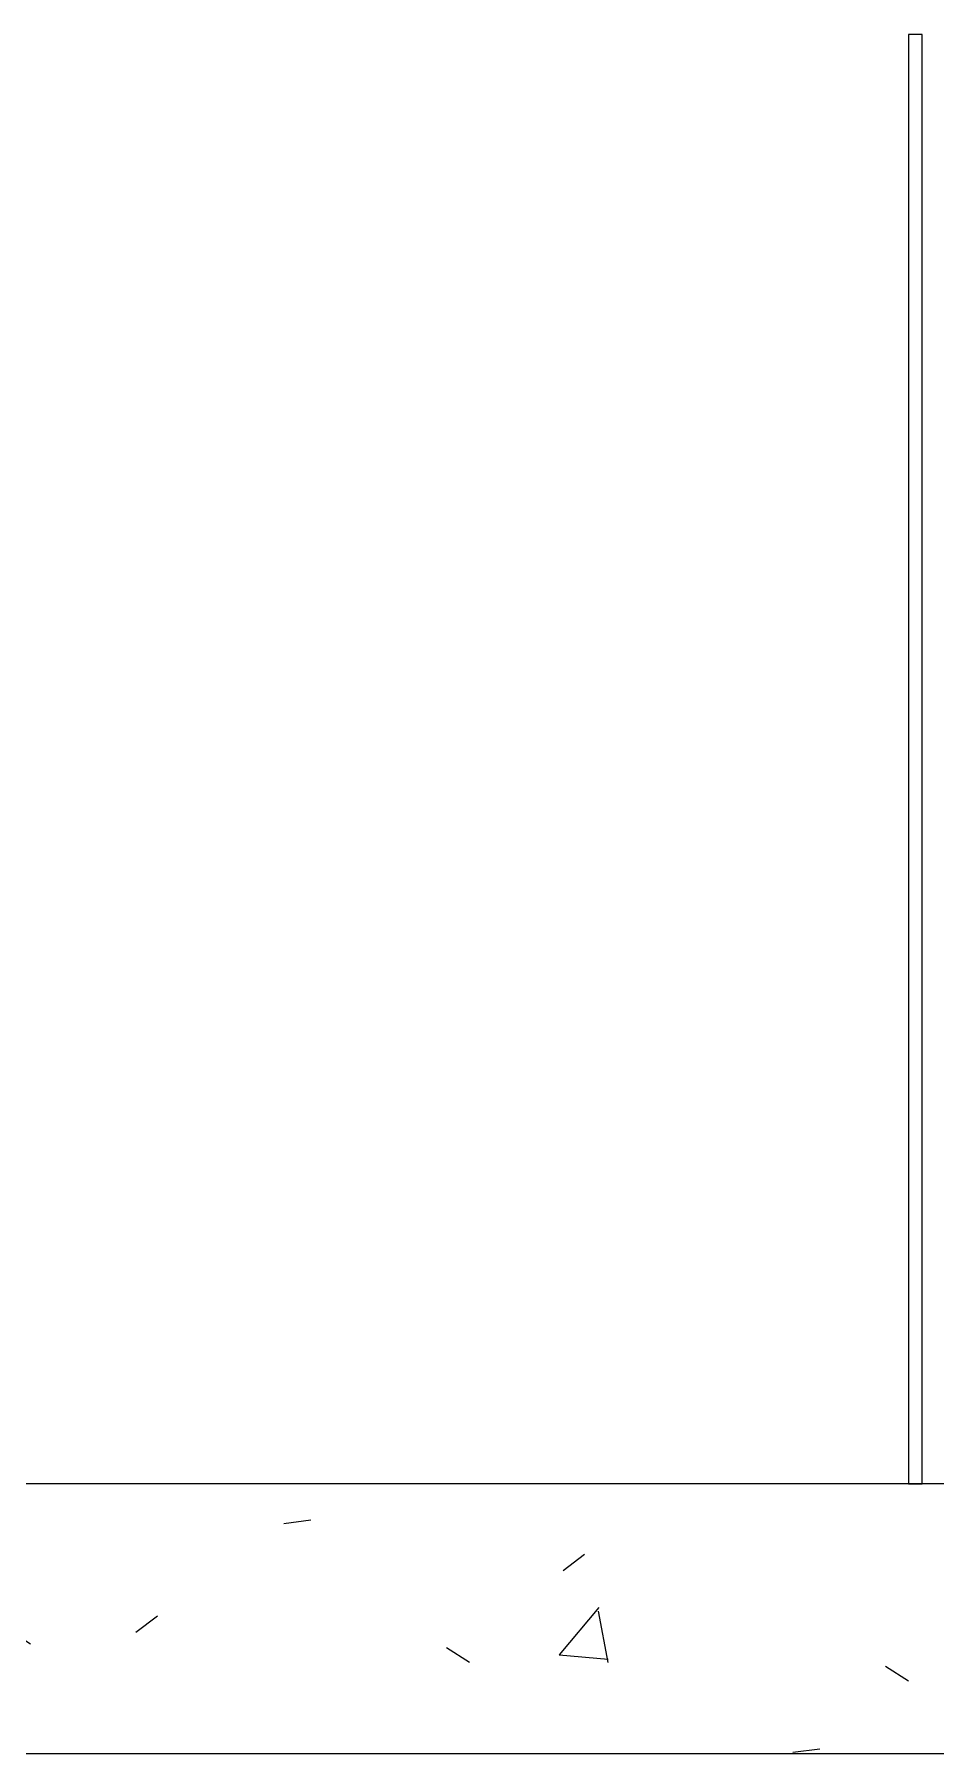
# Model space of a CAD drawing. Header units: millimetres. Extents: x 138979 to 257434, y 2210 to 57479.
# Drawn here: x 223430 to 224099, y 20392 to 21667 of the extents above; entities that cross this region are included whole.
import ezdxf

# ---------------------------------------------------------------- set-up
doc = ezdxf.new("R2010")
doc.units = ezdxf.units.MM
doc.layers.add('GAR-Sanitary Ware', color=8, linetype='Continuous')
doc.layers.add('WALL-FILL-4', color=254, linetype='Continuous', lineweight=9)
doc.layers.add('WALL-RETCUT-1', color=1, linetype='Continuous', lineweight=25)

# ---------------------------------------------------------------- blocks, each defined once
blk = doc.blocks.new('TYPE E1')
at = {"layer": 'WALL-FILL-4'}
h = blk.add_hatch(dxfattribs=at)
h.set_pattern_fill('FP_118', color=256, angle=-669.9999999999894, style=0, pattern_type=2)
h.set_pattern_definition([(230.0000000000106, (184316.5223838543, 1121.855523279635), (-437.2423356398183, 38.25359748097581), [45.71999999999998, -502.9199999999999]), (175.0000000000105, (184316.5223838543, 1121.855523279635), (84.58275246487918, -458.5367433592045), [36.576, -402.336]), (280.4510000000106, (184280.0851189853, 1125.043879269389), (-352.6619677193107, -420.2802474508455), [38.85599999999999, -427.4159999999999]), (226.1840000000106, (184316.5219631777, 999.936057074694), (-650.5898997999443, 100.9032807707381), [68.58, -754.38]), (276.6360000000105, (184262.3065907802, 1008.34414578299), (-569.7659014887122, -593.8263051682328), [58.284, -641.124]), (171.1840000000106, (184316.5219631777, 999.936057074694), (-569.7724680655601, -593.8202659361503), [54.86399999999998, -603.5039999999997]), (201.0000000000106, (184255.5623352439, 1030.416133964201), (-363.8750514784351, 245.4366409230011), [45.71999999999989, -502.9199999999991]), (146.0000000000107, (184255.5623352439, 1030.416133964201), (-148.3252822270909, -442.0518042913679), [36.57599999999999, -402.336]), (251.4510000000107, (184225.2393255499, 1050.869588147616), (-512.2010140895475, -196.6114722966063), [38.85599999999977, -427.4159999999981]), (217.5000000000106, (184316.5223838543, 1121.855523279635), (-7.412779136772748, -202.9317907215856), [20.117, -377.3419999999999, 20.117, -792.1749999999998]), (217.5000000000106, (184316.5223838543, 1121.855523279635), (-7.412779136772748, -202.9317907215856), [-417.5759999999999, -388.3149999999999, 20.117, -383.743]), (187.5000000000106, (184316.5223838543, 1121.855523279635), (-160.3671524774818, -240.4330518590656), [20.11699999999994, -212.7499999999995, 20.11699999999994, -522.121999999998]), (187.5000000000106, (184316.5223838543, 1121.855523279635), (-160.3671524774818, -240.4330518590656), [-252.9839999999995, -368.1979999999991, 20.11699999999994, -133.8069999999995]), (147.5000000000106, (184452.4626121051, 1121.855922241462), (-325.4178302330253, 13.7490992952259), [20.11699999999999, -132.2829999999999, 20.11699999999999, -1086.306999999999]), (147.5000000000106, (184452.4626121051, 1121.855922241462), (-325.4178302330253, 13.7490992952259), [-172.5169999999999, -455.3709999999998, 20.11699999999999, -610.8189999999995]), (137.5000000000106, (184513.4229879952, 1121.856477948604), (-355.5100278052479, -61.02439917698348), [20.11699999999999, -178.0029999999999, 20.11699999999999, -743.7119999999995]), (137.5000000000106, (184513.4229879952, 1121.856477948604), (-355.5100278052479, -61.02439917698348), [-218.2369999999999, -295.6559999999998, 20.11699999999999, -427.9389999999998])])
h.paths.add_polyline_path([(187691.524389016, 921.8561010442827), (187691.524389016, 1121.85610107781), (180316.522696652, 1121.856101074722), (180316.522696652, 921.8561010747217)])
at = {"layer": 'GAR-Sanitary Ware'}
blk.add_lwpolyline([(186271.6600930559, 921.8561010584453), (186261.4013973923, 921.8561010584453), (186261.4013973588, -152.9804700869354), (186271.6600930224, -152.9804700869354)], close=True, dxfattribs=at)
at = {"layer": 'WALL-RETCUT-1'}
blk.add_lwpolyline([(180316.5226966566, 1121.856101077516), (180316.5226966566, 921.8561010775156), (187691.524389016, 921.8561010442827), (187691.524389016, 1121.85610107781)], close=True, dxfattribs=at)

msp = doc.modelspace()

# ---------------------------------------------------------------- block references
at = {"rotation": 180}
msp.add_blockref('TYPE E1', (410350.0075635011, 21514.07411434476), dxfattribs=at)

doc.saveas('drawing.dxf')
